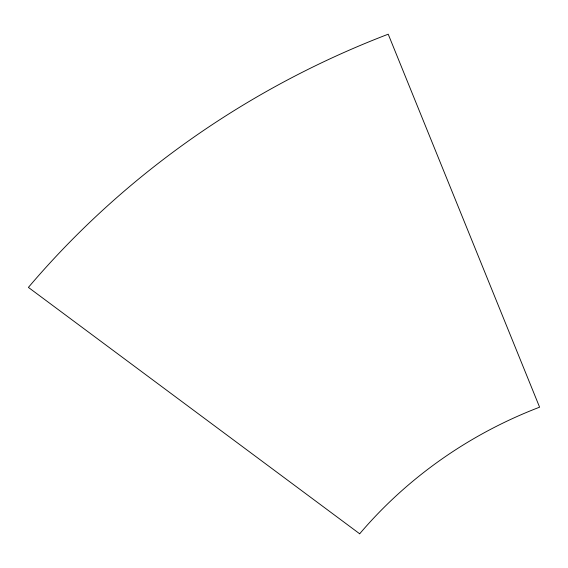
<?xml version="1.0" encoding="UTF-8"?>
<svg xmlns="http://www.w3.org/2000/svg" width="568" height="568" viewBox="0 0 568 568"><rect width="100%" height="100%" fill="white"/><g stroke="black" fill="none" stroke-linecap="round" stroke-linejoin="round"><path stroke-width="0.85" d="M359.7 533.799L28.4 287.401A858.667 803.763 -12.7 0 1 388.221 34.201L539.6 407.178A429.358 401.903 -12.7 0 0 359.693 533.771"/></g></svg>
